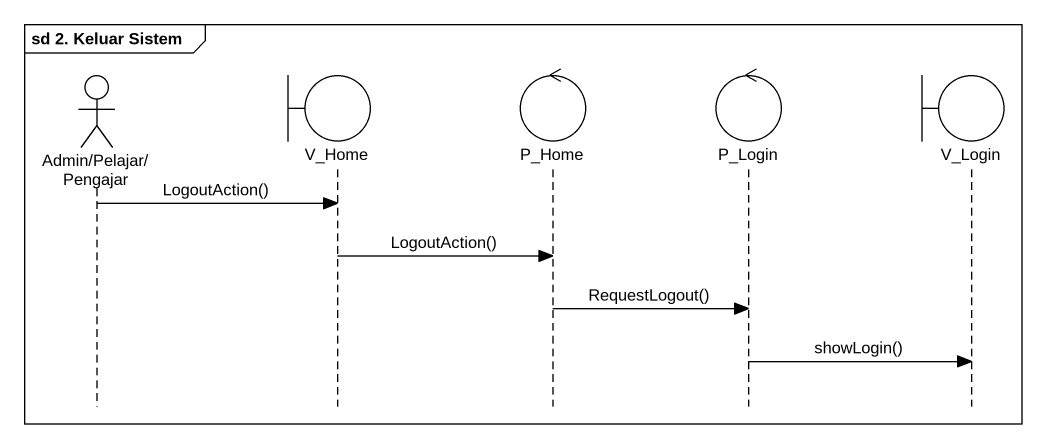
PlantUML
@startuml
mainframe sd 2. Keluar Sistem
hide footbox
actor "Admin/Pelajar/Pengajar" as Admin_Pelajar_Pengajar
boundary V_Home
control P_Home
control P_Login
boundary V_Login

Admin_Pelajar_Pengajar -> V_Home : LogoutAction()
V_Home -> P_Home : LogoutAction()
P_Home -> P_Login : RequestLogout()
P_Login -> V_Login : showLogin()
@enduml
